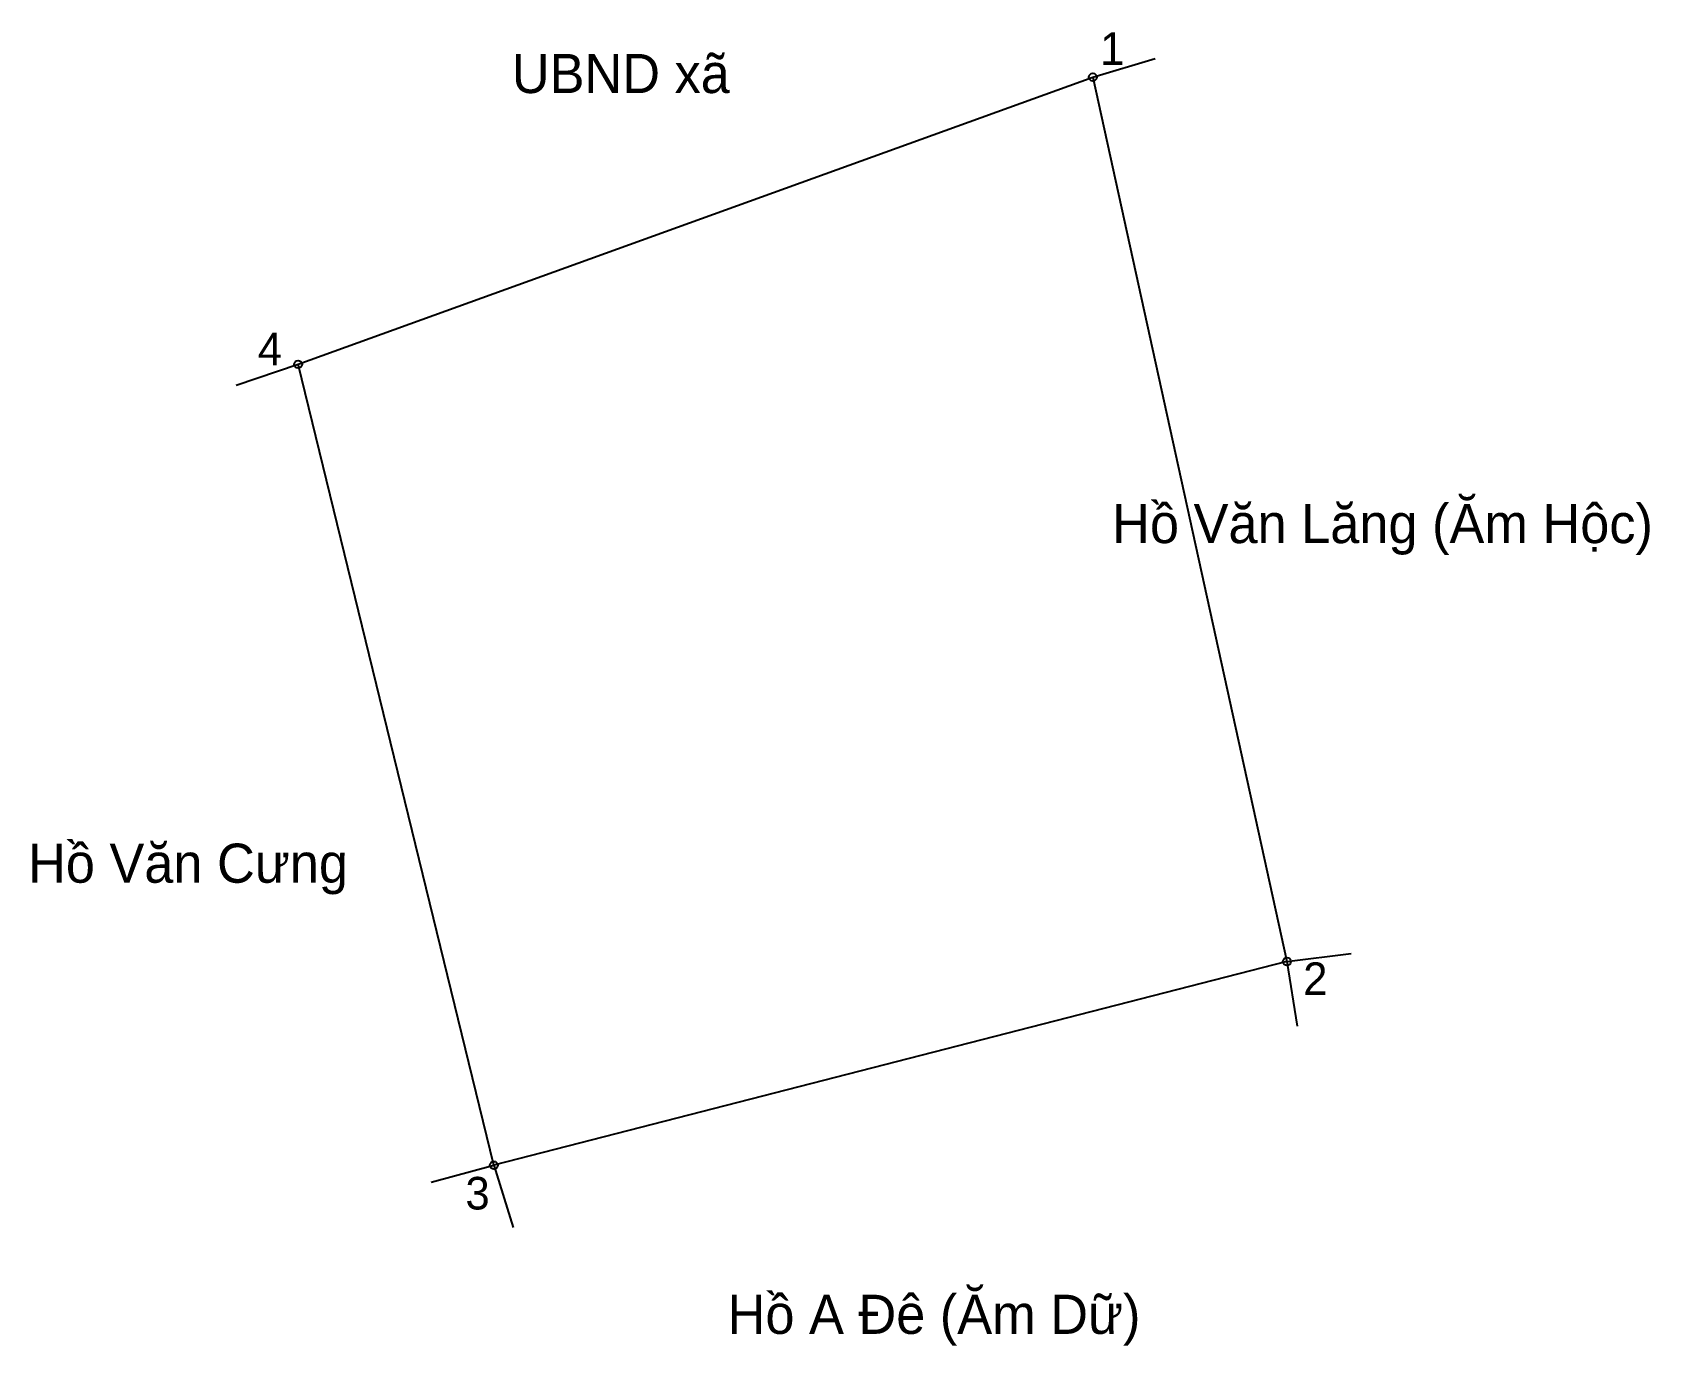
# Model space of a CAD drawing. Extents: x 548671.6 to 548710.3, y 1821071.6 to 1821103.1.
import ezdxf

# ---------------------------------------------------------------- set-up
doc = ezdxf.new("R2010")
doc.units = 0
for name, color, linetype in [('CanhThua', 7, 'Continuous'), ('MocDinhThua', 7, 'Continuous'), ('NhanTuCan', 7, 'Continuous'), ('RauThua', 7, 'Continuous'), ('SoHieuDinhThua', 7, 'Continuous')]:
    doc.layers.add(name, color=color, linetype=linetype)

msp = doc.modelspace()

# ---------------------------------------------------------------- linework, layer by layer
at = {"layer": 'CanhThua'}
for p, q in [((548677.94, 1821095.1), (548696.98, 1821101.98)), ((548696.98, 1821101.98), (548701.63, 1821080.79)), ((548682.63, 1821075.91), (548677.94, 1821095.1)), ((548701.63, 1821080.79), (548682.63, 1821075.91))]:
    msp.add_line(p, q, dxfattribs=at)
at = {"layer": 'MocDinhThua'}
for centre in [(548696.98, 1821101.98), (548677.94, 1821095.1), (548701.63, 1821080.79), (548682.63, 1821075.91)]:
    msp.add_circle(centre, 0.0937, dxfattribs=at)
at = {"layer": 'RauThua'}
for p, q in [((548696.98, 1821101.98), (548698.47, 1821102.425)), ((548676.455, 1821094.598), (548677.94, 1821095.1)), ((548701.63, 1821080.79), (548703.172, 1821080.985)), ((548701.63, 1821080.79), (548701.877, 1821079.241)), ((548681.126, 1821075.502), (548682.63, 1821075.91)), ((548682.63, 1821075.91), (548683.095, 1821074.417))]:
    msp.add_line(p, q, dxfattribs=at)

# ---------------------------------------------------------------- texts
at = {"layer": 'NhanTuCan'}
for s, height, p in [('UBND xã', 0.9371, (548683.061, 1821101.6)), ('Hồ Văn Lăng (Ăm Hộc)', 0.93707, (548697.444, 1821090.816)), ('Hồ Văn Cưng', 0.93707, (548671.47, 1821082.679)), ('Hồ A Đê (Ăm Dữ)', 0.93707, (548688.231, 1821071.87))]:
    msp.add_text(s, height=height, dxfattribs=at).set_placement(p)
at = {"layer": 'SoHieuDinhThua'}
for s, p in [('1', (548697.154, 1821102.273)), ('4', (548676.975, 1821095.079)), ('2', (548702.021, 1821079.99)), ('3', (548681.95, 1821074.85))]:
    msp.add_text(s, height=0.781, dxfattribs=at).set_placement(p)

doc.saveas('drawing.dxf')
